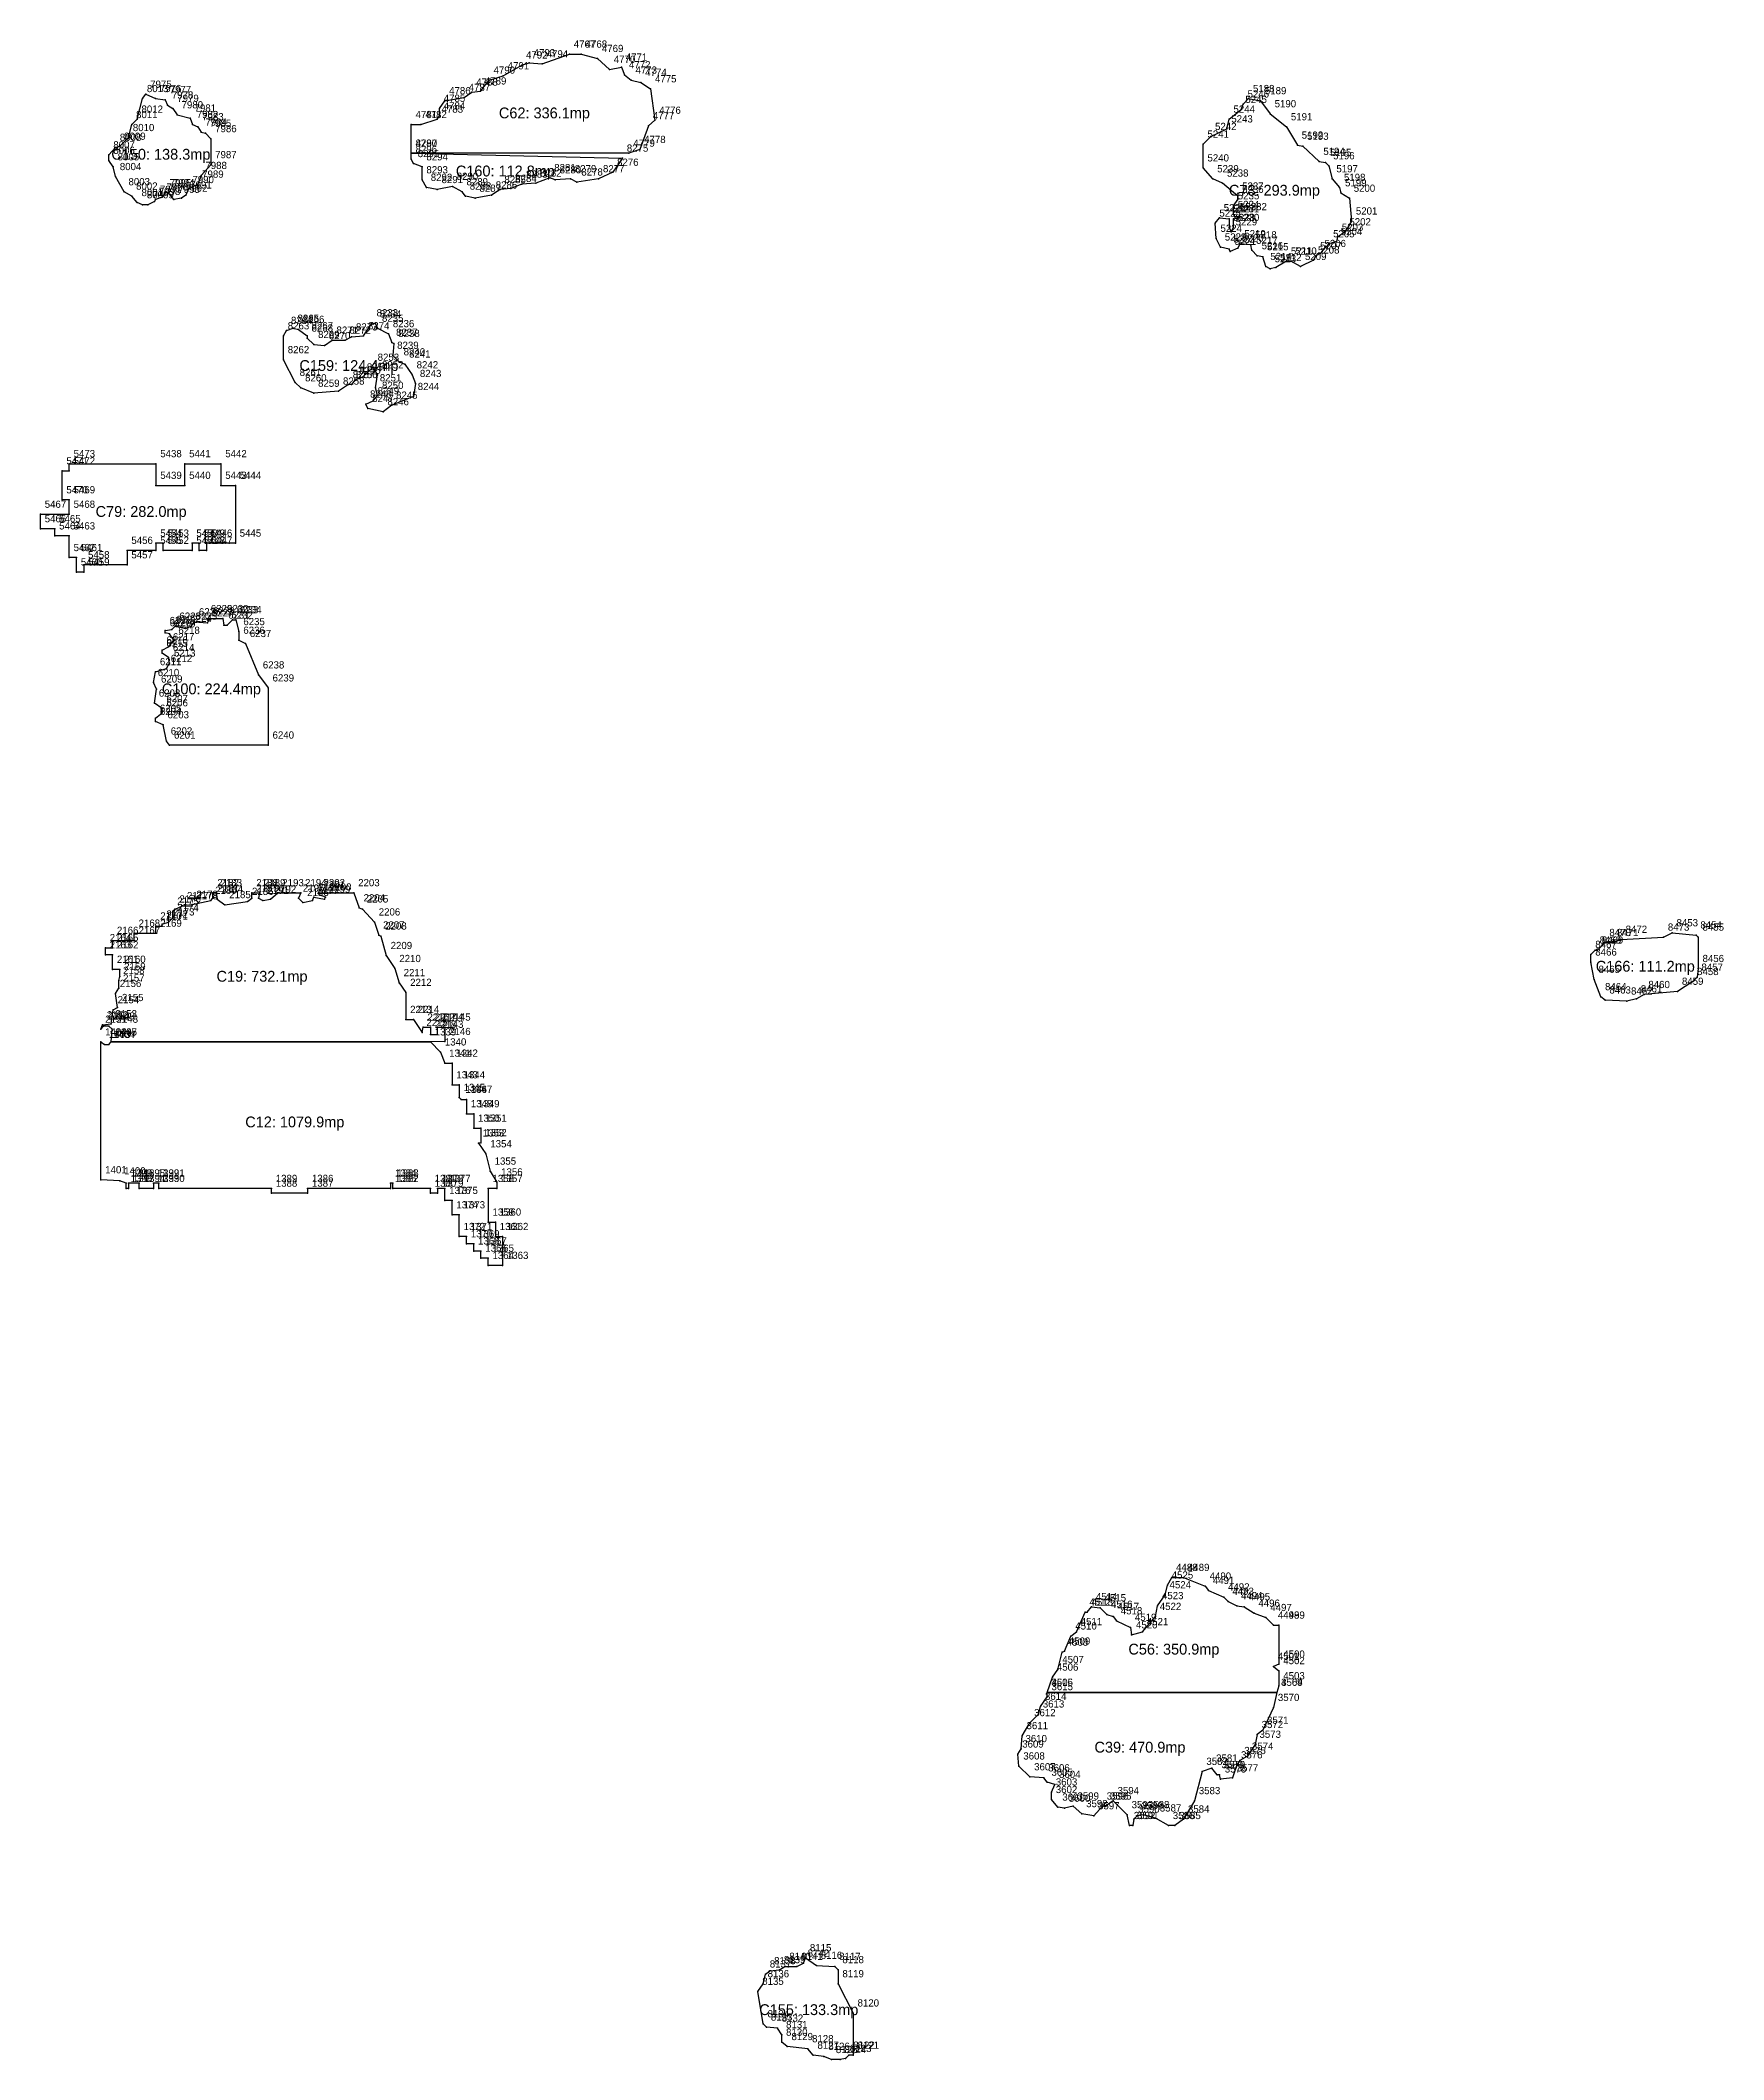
# Model space of a CAD drawing. Header units: metres. Extents: x 390529 to 391464, y 585067 to 585881.
# Drawn here: x 390635.5 to 390868.6, y 585066.7 to 585346.3 of the extents above; entities that cross this region are included whole.
import ezdxf
from ezdxf.enums import TextEntityAlignment as Align

# ---------------------------------------------------------------- set-up
doc = ezdxf.new("R2010")
doc.units = ezdxf.units.M
for name, color, linetype in [('1CC', 1, 'Continuous'), ('NUMERE_PCT', 2, 'Continuous'), ('TEXTE', 7, 'Continuous'), ('VARFURI', 4, 'Continuous')]:
    doc.layers.add(name, color=color, linetype=linetype)

msp = doc.modelspace()

# ---------------------------------------------------------------- linework, layer by layer
at = {"layer": '1CC', "color": 1}
for points in [[(390708.791, 585344.36), (390710.441, 585344.36), (390712.691, 585343.76), (390714.341, 585342.26), (390715.991, 585342.56), (390716.441, 585341.51), (390717.341, 585340.76), (390718.691, 585340.46), (390720.041, 585339.56), (390720.641, 585335.21), (390719.741, 585334.46), (390718.541, 585331.16), (390717.041, 585330.65), (390686.891, 585330.65), (390686.891, 585334.61), (390688.241, 585334.61), (390690.491, 585335.36), (390690.791, 585335.81), (390690.791, 585336.86), (390691.541, 585337.91), (390694.241, 585338.36), (390695.291, 585339.11), (390696.491, 585339.26), (390697.691, 585340.76), (390699.641, 585341.36), (390702.191, 585342.86), (390703.241, 585343.16), (390705.041, 585343.01), (390708.791, 585344.36)], [(390650.141, 585338.81), (390651.491, 585338.21), (390652.841, 585338.06), (390653.141, 585337.31), (390653.891, 585336.86), (390654.491, 585335.96), (390656.291, 585335.51), (390656.591, 585334.61), (390657.341, 585334.31), (390657.791, 585333.56), (390658.391, 585333.41), (390659.141, 585332.66), (390659.141, 585329.06), (390657.791, 585327.56), (390657.341, 585326.36), (390655.991, 585325.61), (390655.691, 585324.86), (390655.091, 585324.41), (390654.041, 585324.26), (390653.291, 585325.16), (390652.841, 585325.16), (390652.391, 585324.56), (390651.491, 585324.26), (390651.341, 585323.96), (390650.441, 585323.51), (390649.691, 585323.51), (390648.941, 585323.81), (390648.191, 585324.71), (390647.141, 585325.31), (390645.941, 585327.41), (390645.641, 585328.76), (390645.041, 585329.66), (390645.041, 585330.41), (390645.941, 585331.46), (390646.541, 585331.61), (390647.741, 585332.81), (390648.191, 585334.61), (390648.941, 585335.36), (390649.691, 585338.21), (390650.141, 585338.81)], [(390802.841, 585338.21), (390804.491, 585337.91), (390805.841, 585336.11), (390808.091, 585334.31), (390809.591, 585331.76), (390810.341, 585331.61), (390812.591, 585329.51), (390813.491, 585329.36), (390813.941, 585328.91), (390814.391, 585327.11), (390815.441, 585325.91), (390815.591, 585325.16), (390816.791, 585324.41), (390817.091, 585321.26), (390816.191, 585319.76), (390815.141, 585319.01), (390814.991, 585318.41), (390813.941, 585318.11), (390812.741, 585316.76), (390812.141, 585316.46), (390811.841, 585315.86), (390810.041, 585314.96), (390808.691, 585315.71), (390808.091, 585315.71), (390806.591, 585314.81), (390805.841, 585314.66), (390805.241, 585314.96), (390804.791, 585316.31), (390804.041, 585316.46), (390803.291, 585317.21), (390803.141, 585317.96), (390801.641, 585318.11), (390801.341, 585317.51), (390800.291, 585317.06), (390800.141, 585317.36), (390798.941, 585317.66), (390798.341, 585318.86), (390798.191, 585320.96), (390798.791, 585321.71), (390800.141, 585321.56), (390800.141, 585320.36), (390800.441, 585319.76), (390800.741, 585320.36), (390800.741, 585321.56), (390801.791, 585321.86), (390801.041, 585321.86), (390800.741, 585322.16), (390800.741, 585323.36), (390801.341, 585324.26), (390801.341, 585324.71), (390799.241, 585326.51), (390797.891, 585327.11), (390796.541, 585328.61), (390796.541, 585331.91), (390797.591, 585332.96), (390799.841, 585334.01), (390800.141, 585335.36), (390801.791, 585336.71), (390802.091, 585337.46), (390802.841, 585338.21)], [(390716.141, 585329.96), (390714.791, 585328.01), (390712.841, 585327.11), (390709.841, 585326.66), (390708.941, 585327.11), (390706.841, 585326.96), (390706.091, 585327.26), (390704.141, 585326.51), (390702.191, 585326.36), (390700.691, 585325.76), (390699.191, 585325.61), (390697.991, 585324.86), (390695.741, 585324.41), (390694.391, 585324.71), (390693.941, 585325.31), (390692.591, 585326.06), (390690.491, 585325.61), (390688.991, 585325.91), (390688.391, 585326.96), (390688.391, 585328.76), (390687.191, 585329.21), (390686.891, 585329.81), (390686.891, 585330.65), (390716.141, 585329.96)], [(390681.491, 585307.16), (390681.941, 585307.01), (390682.241, 585306.41), (390683.741, 585305.66), (390684.191, 585304.46), (390684.491, 585304.31), (390684.341, 585302.66), (390685.241, 585301.76), (390685.991, 585301.46), (390687.041, 585299.96), (390687.491, 585298.76), (390687.191, 585296.96), (390684.191, 585295.76), (390682.991, 585294.86), (390680.891, 585295.31), (390680.591, 585295.91), (390681.641, 585296.36), (390682.241, 585297.11), (390681.941, 585298.16), (390682.241, 585299.96), (390681.641, 585301.01), (390680.141, 585299.66), (390679.091, 585299.21), (390678.641, 585298.61), (390678.191, 585298.61), (390676.841, 585297.71), (390673.391, 585297.41), (390671.591, 585298.16), (390670.841, 585298.91), (390669.191, 585302.06), (390669.191, 585305.36), (390669.641, 585306.11), (390670.541, 585306.41), (390671.291, 585306.26), (390672.491, 585305.36), (390672.491, 585305.06), (390673.391, 585304.16), (390674.891, 585304.01), (390675.941, 585304.76), (390677.741, 585304.76), (390678.641, 585305.21), (390680.291, 585305.36), (390681.491, 585307.16)], [(390651.54, 585287.657), (390651.54, 585284.657), (390655.54, 585284.657), (390655.54, 585287.657), (390660.54, 585287.657), (390660.54, 585284.657), (390662.54, 585284.657), (390662.54, 585276.657), (390658.54, 585276.657), (390658.54, 585275.657), (390657.54, 585275.657), (390657.54, 585276.657), (390656.54, 585276.657), (390656.54, 585275.657), (390652.54, 585275.657), (390652.54, 585276.657), (390651.54, 585276.657), (390651.54, 585275.657), (390647.54, 585275.657), (390647.54, 585273.657), (390641.54, 585273.657), (390641.54, 585272.657), (390640.54, 585272.657), (390640.54, 585274.657), (390639.54, 585274.657), (390639.54, 585277.657), (390637.54, 585277.657), (390637.54, 585278.657), (390635.54, 585278.657), (390635.54, 585280.657), (390639.54, 585280.657), (390639.54, 585282.657), (390638.54, 585282.657), (390638.54, 585286.657), (390639.54, 585286.657), (390639.54, 585287.657), (390651.54, 585287.657)], [(390653.441, 585248.7), (390652.991, 585249.26), (390652.541, 585251.51), (390651.491, 585251.96), (390651.491, 585252.41), (390652.391, 585253.16), (390652.391, 585253.76), (390651.341, 585254.51), (390651.641, 585256.46), (390651.191, 585257.36), (390651.491, 585258.86), (390652.991, 585259.31), (390653.441, 585260.06), (390653.291, 585260.81), (390652.391, 585261.41), (390652.391, 585261.86), (390653.291, 585262.31), (390654.041, 585263.21), (390653.441, 585264.11), (390652.841, 585264.26), (390652.841, 585264.56), (390653.741, 585264.71), (390654.191, 585265.16), (390655.691, 585264.86), (390656.441, 585265.16), (390656.891, 585265.76), (390658.691, 585265.61), (390658.841, 585265.91), (390658.541, 585266.21), (390660.791, 585266.21), (390660.941, 585265.31), (390661.391, 585265.31), (390662.141, 585266.06), (390662.591, 585266.06), (390663.041, 585264.41), (390663.041, 585263.21), (390663.941, 585262.76), (390665.741, 585258.41), (390667.091, 585256.61), (390667.091, 585248.7), (390653.441, 585248.7)], [(390690.54, 585208.657), (390690.54, 585209.657), (390691.54, 585209.657), (390691.54, 585207.657), (390645.341, 585207.6), (390645.491, 585209.36), (390645.041, 585209.81), (390644.291, 585209.81), (390643.916, 585209.36), (390644.141, 585209.96), (390645.341, 585210.11), (390645.641, 585212.06), (390646.241, 585212.36), (390645.941, 585214.31), (390646.391, 585215.06), (390646.391, 585216.11), (390646.54, 585216.657), (390646.54, 585217.657), (390645.54, 585217.657), (390645.54, 585219.657), (390644.54, 585219.657), (390644.54, 585220.657), (390645.54, 585220.657), (390645.54, 585221.657), (390648.54, 585221.657), (390648.54, 585222.657), (390651.54, 585222.657), (390651.54, 585223.657), (390652.391, 585223.657), (390652.391, 585223.91), (390653.291, 585224.21), (390653.891, 585224.81), (390653.891, 585225.71), (390654.191, 585226.01), (390655.241, 585226.46), (390656.54, 585226.46), (390656.54, 585226.657), (390659.141, 585227.21), (390659.441, 585227.51), (390659.441, 585228.26), (390659.891, 585228.26), (390660.041, 585227.36), (390661.091, 585226.61), (390664.241, 585227.06), (390664.841, 585227.51), (390664.841, 585228.26), (390665.891, 585228.26), (390665.741, 585227.51), (390666.341, 585227.21), (390667.391, 585227.36), (390668.441, 585228.26), (390671.591, 585228.26), (390671.291, 585227.51), (390671.891, 585226.91), (390673.241, 585227.21), (390673.391, 585227.66), (390674.891, 585227.36), (390675.041, 585227.66), (390674.141, 585227.96), (390674.141, 585228.26), (390678.941, 585228.26), (390679.691, 585226.16), (390680.141, 585226.01), (390681.791, 585224.21), (390682.391, 585222.41), (390682.691, 585222.26), (390683.441, 585219.56), (390684.641, 585217.76), (390685.241, 585215.81), (390686.141, 585214.46), (390686.141, 585210.71), (390687.191, 585210.71), (390688.391, 585208.91), (390688.54, 585209.657), (390689.54, 585209.657), (390689.54, 585208.657), (390690.54, 585208.657)], [(390861.491, 585222.71), (390864.791, 585222.41), (390865.091, 585222.11), (390865.091, 585217.76), (390864.941, 585216.56), (390864.341, 585215.96), (390862.241, 585214.61), (390857.591, 585214.16), (390856.541, 585213.56), (390855.191, 585213.26), (390852.191, 585213.41), (390851.591, 585213.86), (390850.691, 585216.26), (390850.241, 585218.66), (390850.241, 585219.71), (390850.841, 585220.31), (390851.141, 585220.31), (390852.191, 585221.36), (390853.241, 585221.36), (390854.441, 585221.81), (390860.291, 585222.11), (390861.491, 585222.71)], [(390689.54, 585207.6), (390690.941, 585206.21), (390691.541, 585204.657), (390692.54, 585204.657), (390692.54, 585201.657), (390693.54, 585201.657), (390693.54, 585199.91), (390693.791, 585199.657), (390694.54, 585199.657), (390694.541, 585197.66), (390695.54, 585197.657), (390695.54, 585195.657), (390696.54, 585195.657), (390696.54, 585193.657), (390696.191, 585193.61), (390697.241, 585192.11), (390697.841, 585189.71), (390698.741, 585188.21), (390698.741, 585187.31), (390697.54, 585187.31), (390697.54, 585182.657), (390698.54, 585182.657), (390698.54, 585180.657), (390699.54, 585180.657), (390699.54, 585176.657), (390697.54, 585176.657), (390697.54, 585177.657), (390696.54, 585177.657), (390696.54, 585178.657), (390695.54, 585178.657), (390695.54, 585179.657), (390694.54, 585179.657), (390694.54, 585180.657), (390693.54, 585180.657), (390693.54, 585183.657), (390692.54, 585183.657), (390692.54, 585185.657), (390691.54, 585185.657), (390691.54, 585187.31), (390690.54, 585187.31), (390690.54, 585186.657), (390689.54, 585186.657), (390689.54, 585187.31), (390684.341, 585187.31), (390684.341, 585188.06), (390684.041, 585188.06), (390684.041, 585187.31), (390672.54, 585187.31), (390672.54, 585186.657), (390667.54, 585186.657), (390667.54, 585187.31), (390651.941, 585187.31), (390651.941, 585188.06), (390651.191, 585188.06), (390651.191, 585187.31), (390649.241, 585187.31), (390649.241, 585188.06), (390647.741, 585188.06), (390647.741, 585187.31), (390647.441, 585187.31), (390647.441, 585188.06), (390646.541, 585188.36), (390643.916, 585188.51), (390643.916, 585207.6), (390644.441, 585207.26), (390645.041, 585207.26), (390645.341, 585207.6), (390689.54, 585207.6)], [(390792.191, 585133.453), (390793.841, 585133.453), (390796.841, 585132.253), (390797.291, 585131.653), (390799.391, 585130.753), (390799.991, 585130.153), (390801.191, 585129.553), (390802.241, 585129.403), (390803.591, 585128.503), (390805.241, 585127.903), (390806.291, 585126.853), (390807.041, 585126.853), (390807.041, 585121.453), (390806.291, 585121.153), (390807.041, 585120.553), (390807.041, 585118.453), (390806.741, 585117.55), (390774.941, 585117.55), (390775.691, 585119.653), (390776.441, 585120.703), (390777.041, 585123.103), (390777.341, 585123.253), (390778.241, 585125.353), (390778.991, 585125.953), (390780.191, 585128.653), (390780.491, 585128.653), (390781.091, 585129.403), (390782.291, 585129.253), (390783.191, 585128.353), (390784.091, 585128.053), (390784.541, 585127.453), (390786.491, 585126.553), (390786.641, 585125.503), (390788.141, 585125.953), (390789.941, 585128.053), (390790.241, 585129.553), (390791.291, 585131.053), (390791.591, 585132.403), (390792.191, 585133.453)], [(390806.741, 585117.55), (390806.291, 585115.453), (390804.791, 585112.303), (390804.041, 585111.703), (390803.741, 585110.353), (390802.691, 585108.703), (390801.641, 585108.103), (390801.191, 585107.503), (390800.591, 585105.703), (390798.941, 585105.553), (390798.791, 585106.153), (390798.491, 585106.153), (390797.741, 585107.053), (390796.391, 585106.603), (390795.341, 585102.553), (390793.841, 585100.003), (390792.641, 585099.103), (390791.741, 585099.103), (390789.941, 585100.153), (390788.291, 585100.603), (390787.391, 585100.453), (390786.941, 585100.003), (390786.791, 585099.103), (390786.341, 585099.103), (390786.041, 585100.603), (390784.091, 585102.553), (390783.041, 585101.803), (390782.591, 585101.803), (390781.391, 585100.453), (390779.741, 585100.753), (390778.541, 585101.803), (390777.341, 585101.503), (390776.441, 585101.653), (390775.541, 585102.703), (390775.541, 585103.753), (390775.991, 585104.803), (390774.941, 585105.103), (390774.491, 585105.703), (390772.541, 585105.853), (390771.041, 585107.353), (390770.891, 585109.003), (390771.341, 585109.753), (390771.491, 585111.553), (390772.541, 585113.353), (390773.741, 585114.553), (390774.041, 585115.603), (390774.941, 585116.953), (390774.941, 585117.55), (390806.741, 585117.55)], [(390741.491, 585080.803), (390742.991, 585079.753), (390745.541, 585079.603), (390745.991, 585079.153), (390745.991, 585077.203), (390748.091, 585073.153), (390748.091, 585067.303), (390747.491, 585067.303), (390747.041, 585066.853), (390746.291, 585066.703), (390745.091, 585066.703), (390744.041, 585067.153), (390742.541, 585067.303), (390741.791, 585068.203), (390738.941, 585068.503), (390738.191, 585069.103), (390738.191, 585070.153), (390737.591, 585071.053), (390736.091, 585071.203), (390735.641, 585071.653), (390734.891, 585076.153), (390735.641, 585077.203), (390735.941, 585078.553), (390736.541, 585079.003), (390737.891, 585079.153), (390738.641, 585079.603), (390740.291, 585079.603), (390741.191, 585080.053), (390741.491, 585080.803)]]:
    msp.add_lwpolyline(points, close=True, dxfattribs=at)
at = {"layer": 'VARFURI', "color": 4}
for p in [(390702.191, 585342.86), (390703.241, 585343.16), (390705.041, 585343.01), (390708.791, 585344.36), (390710.441, 585344.36), (390712.691, 585343.76), (390715.991, 585342.56), (390697.691, 585340.76), (390699.641, 585341.36), (390714.341, 585342.26), (390716.441, 585341.51), (390717.341, 585340.76), (390718.691, 585340.46), (390649.691, 585338.21), (390650.141, 585338.81), (390651.491, 585338.21), (390652.841, 585338.06), (390653.141, 585337.31), (390691.541, 585337.91), (390694.241, 585338.36), (390695.291, 585339.11), (390696.491, 585339.26), (390720.041, 585339.56), (390802.091, 585337.46), (390802.841, 585338.21), (390804.491, 585337.91), (390648.191, 585334.61), (390648.941, 585335.36), (390653.891, 585336.86), (390654.491, 585335.96), (390656.291, 585335.51), (390656.591, 585334.61), (390657.341, 585334.31), (390686.891, 585334.61), (390688.241, 585334.61), (390690.491, 585335.36), (390690.791, 585336.86), (390690.791, 585335.81), (390719.741, 585334.46), (390720.641, 585335.21), (390800.141, 585335.36), (390801.791, 585336.71), (390805.841, 585336.11), (390808.091, 585334.31), (390645.941, 585331.46), (390646.541, 585331.61), (390647.741, 585332.81), (390657.791, 585333.56), (390658.391, 585333.41), (390659.141, 585332.66), (390796.541, 585331.91), (390797.591, 585332.96), (390799.841, 585334.01), (390809.591, 585331.76), (390810.341, 585331.61), (390645.041, 585330.41), (390645.041, 585329.66), (390645.641, 585328.76), (390659.141, 585329.06), (390686.891, 585330.65), (390686.891, 585330.65), (390686.891, 585329.81), (390687.191, 585329.21), (390688.391, 585328.76), (390716.141, 585329.96), (390717.041, 585330.65), (390718.541, 585331.16), (390796.541, 585328.61), (390812.591, 585329.51), (390813.491, 585329.36), (390813.941, 585328.91), (390645.941, 585327.41), (390657.341, 585326.36), (390657.791, 585327.56), (390688.391, 585326.96), (390688.991, 585325.91), (390692.591, 585326.06), (390700.691, 585325.76), (390702.191, 585326.36), (390704.141, 585326.51), (390706.091, 585327.26), (390706.841, 585326.96), (390708.941, 585327.11), (390709.841, 585326.66), (390712.841, 585327.11), (390714.791, 585328.01), (390797.891, 585327.11), (390799.241, 585326.51), (390814.391, 585327.11), (390815.441, 585325.91), (390647.141, 585325.31), (390648.191, 585324.71), (390648.941, 585323.81), (390649.691, 585323.51), (390650.441, 585323.51), (390651.341, 585323.96), (390651.491, 585324.26), (390652.391, 585324.56), (390652.841, 585325.16), (390653.291, 585325.16), (390654.041, 585324.26), (390655.091, 585324.41), (390655.691, 585324.86), (390655.991, 585325.61), (390690.491, 585325.61), (390693.941, 585325.31), (390694.391, 585324.71), (390695.741, 585324.41), (390697.991, 585324.86), (390699.191, 585325.61), (390800.741, 585323.36), (390801.341, 585324.71), (390801.341, 585324.26), (390815.591, 585325.16), (390816.791, 585324.41), (390798.191, 585320.96), (390798.791, 585321.71), (390800.141, 585321.56), (390800.141, 585320.36), (390800.741, 585322.16), (390800.741, 585321.56), (390800.741, 585320.36), (390801.041, 585321.86), (390801.791, 585321.86), (390817.091, 585321.26), (390798.341, 585318.86), (390798.941, 585317.66), (390800.141, 585317.36), (390800.441, 585319.76), (390801.341, 585317.51), (390801.641, 585318.11), (390803.141, 585317.96), (390813.941, 585318.11), (390814.991, 585318.41), (390815.141, 585319.01), (390816.191, 585319.76), (390800.291, 585317.06), (390803.291, 585317.21), (390804.041, 585316.46), (390804.791, 585316.31), (390805.241, 585314.96), (390805.841, 585314.66), (390806.591, 585314.81), (390808.091, 585315.71), (390808.691, 585315.71), (390810.041, 585314.96), (390811.841, 585315.86), (390812.141, 585316.46), (390812.741, 585316.76), (390670.541, 585306.41), (390671.291, 585306.26), (390681.491, 585307.16), (390681.941, 585307.01), (390682.241, 585306.41), (390669.191, 585305.36), (390669.641, 585306.11), (390672.491, 585305.36), (390672.491, 585305.06), (390673.391, 585304.16), (390674.891, 585304.01), (390675.941, 585304.76), (390677.741, 585304.76), (390678.641, 585305.21), (390680.291, 585305.36), (390683.741, 585305.66), (390684.191, 585304.46), (390684.491, 585304.31), (390669.191, 585302.06), (390681.641, 585301.01), (390684.341, 585302.66), (390685.241, 585301.76), (390685.991, 585301.46), (390670.841, 585298.91), (390671.591, 585298.16), (390678.191, 585298.61), (390678.641, 585298.61), (390679.091, 585299.21), (390680.141, 585299.66), (390681.941, 585298.16), (390682.241, 585299.96), (390687.041, 585299.96), (390687.491, 585298.76), (390673.391, 585297.41), (390676.841, 585297.71), (390680.591, 585295.91), (390680.891, 585295.31), (390681.641, 585296.36), (390682.241, 585297.11), (390684.191, 585295.76), (390687.191, 585296.96), (390682.991, 585294.86), (390638.54, 585286.657), (390639.54, 585287.657), (390639.54, 585286.657), (390651.54, 585287.657), (390655.54, 585287.657), (390660.54, 585287.657), (390651.54, 585284.657), (390655.54, 585284.657), (390660.54, 585284.657), (390662.54, 585284.657), (390638.54, 585282.657), (390639.54, 585282.657), (390635.54, 585280.657), (390635.54, 585278.657), (390637.54, 585278.657), (390639.54, 585280.657), (390637.54, 585277.657), (390639.54, 585277.657), (390647.54, 585275.657), (390651.54, 585276.657), (390651.54, 585275.657), (390652.54, 585276.657), (390652.54, 585275.657), (390656.54, 585276.657), (390656.54, 585275.657), (390657.54, 585276.657), (390657.54, 585275.657), (390658.54, 585276.657), (390658.54, 585275.657), (390662.54, 585276.657), (390639.54, 585274.657), (390640.54, 585274.657), (390640.54, 585272.657), (390641.54, 585273.657), (390641.54, 585272.657), (390647.54, 585273.657), (390652.841, 585264.56), (390652.841, 585264.26), (390653.741, 585264.71), (390654.191, 585265.16), (390655.691, 585264.86), (390656.441, 585265.16), (390656.891, 585265.76), (390658.541, 585266.21), (390658.691, 585265.61), (390658.841, 585265.91), (390660.791, 585266.21), (390660.941, 585265.31), (390661.391, 585265.31), (390662.141, 585266.06), (390662.591, 585266.06), (390663.041, 585264.41), (390652.391, 585261.86), (390653.291, 585262.31), (390653.441, 585264.11), (390654.041, 585263.21), (390663.041, 585263.21), (390663.941, 585262.76), (390651.491, 585258.86), (390652.391, 585261.41), (390652.991, 585259.31), (390653.291, 585260.81), (390653.441, 585260.06), (390651.191, 585257.36), (390651.641, 585256.46), (390665.741, 585258.41), (390667.091, 585256.61), (390651.341, 585254.51), (390652.391, 585253.76), (390652.391, 585253.16), (390651.491, 585252.41), (390651.491, 585251.96), (390652.541, 585251.51), (390652.991, 585249.26), (390653.441, 585248.7), (390667.091, 585248.7), (390659.441, 585228.26), (390659.891, 585228.26), (390664.841, 585228.26), (390665.891, 585228.26), (390668.441, 585228.26), (390671.591, 585228.26), (390674.141, 585228.26), (390674.141, 585227.96), (390678.941, 585228.26), (390653.891, 585225.71), (390654.191, 585226.01), (390655.241, 585226.46), (390656.54, 585226.657), (390656.54, 585226.46), (390659.141, 585227.21), (390659.441, 585227.51), (390660.041, 585227.36), (390661.091, 585226.61), (390664.241, 585227.06), (390664.841, 585227.51), (390665.741, 585227.51), (390666.341, 585227.21), (390667.391, 585227.36), (390671.291, 585227.51), (390671.891, 585226.91), (390673.241, 585227.21), (390673.391, 585227.66), (390674.891, 585227.36), (390675.041, 585227.66), (390679.691, 585226.16), (390680.141, 585226.01), (390648.54, 585222.657), (390651.54, 585223.657), (390651.54, 585222.657), (390652.391, 585223.91), (390652.391, 585223.657), (390653.291, 585224.21), (390653.891, 585224.81), (390681.791, 585224.21), (390682.391, 585222.41), (390861.491, 585222.71), (390864.791, 585222.41), (390644.54, 585220.657), (390644.54, 585219.657), (390645.54, 585221.657), (390645.54, 585220.657), (390645.54, 585219.657), (390648.54, 585221.657), (390682.691, 585222.26), (390683.441, 585219.56), (390850.241, 585219.71), (390850.841, 585220.31), (390851.141, 585220.31), (390852.191, 585221.36), (390853.241, 585221.36), (390854.441, 585221.81), (390860.291, 585222.11), (390865.091, 585222.11), (390645.54, 585217.657), (390646.54, 585217.657), (390684.641, 585217.76), (390850.241, 585218.66), (390865.091, 585217.76), (390645.941, 585214.31), (390646.391, 585216.11), (390646.391, 585215.06), (390646.54, 585216.657), (390685.241, 585215.81), (390686.141, 585214.46), (390850.691, 585216.26), (390857.591, 585214.16), (390862.241, 585214.61), (390864.341, 585215.96), (390864.941, 585216.56), (390645.641, 585212.06), (390646.241, 585212.36), (390851.591, 585213.86), (390852.191, 585213.41), (390855.191, 585213.26), (390856.541, 585213.56), (390643.916, 585209.36), (390644.141, 585209.96), (390644.291, 585209.81), (390645.041, 585209.81), (390645.341, 585210.11), (390645.491, 585209.36), (390686.141, 585210.71), (390687.191, 585210.71), (390688.391, 585208.91), (390688.54, 585209.657), (390689.54, 585209.657), (390689.54, 585208.657), (390690.54, 585209.657), (390690.54, 585208.657), (390691.54, 585209.657), (390643.916, 585207.6), (390644.441, 585207.26), (390645.041, 585207.26), (390645.341, 585207.6), (390645.341, 585207.6), (390689.54, 585207.6), (390690.941, 585206.21), (390691.54, 585207.657), (390691.541, 585204.657), (390692.54, 585204.657), (390692.54, 585201.657), (390693.54, 585201.657), (390693.54, 585199.91), (390693.791, 585199.657), (390694.54, 585199.657), (390694.541, 585197.66), (390695.54, 585197.657), (390695.54, 585195.657), (390696.54, 585195.657), (390696.191, 585193.61), (390696.54, 585193.657), (390697.241, 585192.11), (390697.841, 585189.71), (390643.916, 585188.51), (390646.541, 585188.36), (390647.441, 585188.06), (390647.441, 585187.31), (390647.741, 585188.06), (390647.741, 585187.31), (390649.241, 585188.06), (390649.241, 585187.31), (390651.191, 585188.06), (390651.191, 585187.31), (390651.941, 585188.06), (390651.941, 585187.31), (390667.54, 585187.31), (390667.54, 585186.657), (390672.54, 585187.31), (390672.54, 585186.657), (390684.041, 585188.06), (390684.041, 585187.31), (390684.341, 585188.06), (390684.341, 585187.31), (390689.54, 585187.31), (390689.54, 585186.657), (390690.54, 585187.31), (390690.54, 585186.657), (390691.54, 585187.31), (390697.54, 585187.31), (390698.741, 585188.21), (390698.741, 585187.31), (390691.54, 585185.657), (390692.54, 585185.657), (390692.54, 585183.657), (390693.54, 585183.657), (390693.54, 585180.657), (390694.54, 585180.657), (390697.54, 585182.657), (390698.54, 585182.657), (390698.54, 585180.657), (390699.54, 585180.657), (390694.54, 585179.657), (390695.54, 585179.657), (390695.54, 585178.657), (390696.54, 585178.657), (390696.54, 585177.657), (390697.54, 585177.657), (390697.54, 585176.657), (390699.54, 585176.657), (390792.191, 585133.453), (390793.841, 585133.453), (390791.291, 585131.053), (390791.591, 585132.403), (390796.841, 585132.253), (390797.291, 585131.653), (390799.391, 585130.753), (390799.991, 585130.153), (390780.191, 585128.653), (390780.491, 585128.653), (390781.091, 585129.403), (390782.291, 585129.253), (390783.191, 585128.353), (390784.091, 585128.053), (390784.541, 585127.453), (390789.941, 585128.053), (390790.241, 585129.553), (390801.191, 585129.553), (390802.241, 585129.403), (390803.591, 585128.503), (390805.241, 585127.903), (390778.241, 585125.353), (390778.991, 585125.953), (390786.491, 585126.553), (390786.641, 585125.503), (390788.141, 585125.953), (390806.291, 585126.853), (390807.041, 585126.853), (390777.041, 585123.103), (390777.341, 585123.253), (390775.691, 585119.653), (390776.441, 585120.703), (390806.291, 585121.153), (390807.041, 585121.453), (390807.041, 585120.553), (390774.941, 585117.55), (390774.941, 585117.55), (390774.941, 585116.953), (390806.741, 585117.55), (390806.741, 585117.55), (390807.041, 585118.453), (390772.541, 585113.353), (390773.741, 585114.553), (390774.041, 585115.603), (390806.291, 585115.453), (390771.491, 585111.553), (390804.041, 585111.703), (390804.791, 585112.303), (390770.891, 585109.003), (390771.341, 585109.753), (390801.641, 585108.103), (390802.691, 585108.703), (390803.741, 585110.353), (390771.041, 585107.353), (390772.541, 585105.853), (390774.491, 585105.703), (390774.941, 585105.103), (390796.391, 585106.603), (390797.741, 585107.053), (390798.491, 585106.153), (390798.791, 585106.153), (390798.941, 585105.553), (390800.591, 585105.703), (390801.191, 585107.503), (390775.541, 585103.753), (390775.541, 585102.703), (390775.991, 585104.803), (390784.091, 585102.553), (390795.341, 585102.553), (390776.441, 585101.653), (390777.341, 585101.503), (390778.541, 585101.803), (390779.741, 585100.753), (390781.391, 585100.453), (390782.591, 585101.803), (390783.041, 585101.803), (390786.041, 585100.603), (390786.941, 585100.003), (390787.391, 585100.453), (390788.291, 585100.603), (390789.941, 585100.153), (390793.841, 585100.003), (390786.341, 585099.103), (390786.791, 585099.103), (390791.741, 585099.103), (390792.641, 585099.103), (390741.191, 585080.053), (390741.491, 585080.803), (390742.991, 585079.753), (390735.641, 585077.203), (390735.941, 585078.553), (390736.541, 585079.003), (390737.891, 585079.153), (390738.641, 585079.603), (390740.291, 585079.603), (390745.541, 585079.603), (390745.991, 585079.153), (390745.991, 585077.203), (390734.891, 585076.153), (390735.641, 585071.653), (390748.091, 585073.153), (390736.091, 585071.203), (390737.591, 585071.053), (390738.191, 585070.153), (390738.191, 585069.103), (390738.941, 585068.503), (390741.791, 585068.203), (390742.541, 585067.303), (390744.041, 585067.153), (390745.091, 585066.703), (390746.291, 585066.703), (390747.041, 585066.853), (390747.491, 585067.303), (390748.091, 585067.303)]:
    msp.add_point(p, dxfattribs=at)

# ---------------------------------------------------------------- texts
at = {"layer": 'NUMERE_PCT', "color": 2}
for s, p in [('4767', (390709.391, 585344.96)), ('4768', (390711.041, 585344.96)), ('4769', (390713.291, 585344.36)), ('4790', (390698.291, 585341.36)), ('4791', (390700.241, 585341.96)), ('4792', (390702.791, 585343.46)), ('4793', (390703.841, 585343.76)), ('4794', (390705.641, 585343.61)), ('4770', (390714.941, 585342.86)), ('4771', (390716.591, 585343.16)), ('4772', (390717.041, 585342.11)), ('4773', (390717.941, 585341.36)), ('8013', (390650.291, 585338.81)), ('7975', (390650.741, 585339.41)), ('7976', (390652.091, 585338.81)), ('7977', (390653.441, 585338.66)), ('4786', (390692.141, 585338.51)), ('4787', (390694.841, 585338.96)), ('4788', (390695.891, 585339.71)), ('4789', (390697.091, 585339.86)), ('4774', (390719.291, 585341.06)), ('4775', (390720.641, 585340.16)), ('5188', (390803.441, 585338.81)), ('5189', (390805.091, 585338.51)), ('8012', (390649.541, 585335.96)), ('7978', (390653.741, 585337.91)), ('7979', (390654.491, 585337.46)), ('7980', (390655.091, 585336.56)), ('7981', (390656.891, 585336.11)), ('4783', (390691.091, 585335.96)), ('4785', (390691.391, 585337.46)), ('4784', (390691.391, 585336.41)), ('4776', (390721.241, 585335.81)), ('5244', (390800.741, 585335.96)), ('5245', (390802.391, 585337.31)), ('5246', (390802.691, 585338.06)), ('5190', (390806.441, 585336.71)), ('8010', (390648.341, 585333.41)), ('8011', (390648.791, 585335.21)), ('7982', (390657.191, 585335.21)), ('7983', (390657.941, 585334.91)), ('7984', (390658.391, 585334.16)), ('7985', (390658.991, 585334.01)), ('7986', (390659.741, 585333.26)), ('4781', (390687.491, 585335.21)), ('4782', (390688.841, 585335.21)), ('4777', (390720.341, 585335.06)), ('5242', (390798.191, 585333.56)), ('5243', (390800.441, 585334.61)), ('5191', (390808.691, 585334.91)), ('8007', (390645.641, 585331.01)), ('8006', (390645.641, 585330.26)), ('8008', (390646.541, 585332.06)), ('8009', (390647.141, 585332.21)), ('4780', (390687.491, 585331.25)), ('8297', (390687.491, 585331.25)), ('8296', (390687.491, 585330.41)), ('8275', (390716.741, 585330.56)), ('4779', (390717.641, 585331.25)), ('4778', (390719.141, 585331.76)), ('5241', (390797.141, 585332.51)), ('5192', (390810.191, 585332.36)), ('5193', (390810.941, 585332.21)), ('5194', (390813.191, 585330.11)), ('8005', (390646.241, 585329.36)), ('8004', (390646.541, 585328.01)), ('7988', (390658.391, 585328.16)), ('7987', (390659.741, 585329.66)), ('8295', (390687.791, 585329.81)), ('8294', (390688.991, 585329.36)), ('8293', (390688.991, 585327.56)), ('8281', (390706.691, 585327.86)), ('8280', (390707.441, 585327.56)), ('8279', (390709.541, 585327.71)), ('8278', (390710.441, 585327.26)), ('8277', (390713.441, 585327.71)), ('8276', (390715.391, 585328.61)), ('5240', (390797.141, 585329.21)), ('5239', (390798.491, 585327.71)), ('5195', (390814.091, 585329.96)), ('5196', (390814.541, 585329.51)), ('5197', (390814.991, 585327.71)), ('8003', (390647.741, 585325.91)), ('8002', (390648.791, 585325.31)), ('8001', (390649.541, 585324.41)), ('7998', (390651.941, 585324.56)), ('7997', (390652.091, 585324.86)), ('7996', (390652.991, 585325.16)), ('7995', (390653.441, 585325.76)), ('7994', (390653.891, 585325.76)), ('7993', (390654.641, 585324.86)), ('7992', (390655.691, 585325.01)), ('7991', (390656.291, 585325.46)), ('7990', (390656.591, 585326.21)), ('7989', (390657.941, 585326.96)), ('8292', (390689.591, 585326.51)), ('8291', (390691.091, 585326.21)), ('8290', (390693.191, 585326.66)), ('8289', (390694.541, 585325.91)), ('8288', (390694.991, 585325.31)), ('8287', (390696.341, 585325.01)), ('8286', (390698.591, 585325.46)), ('8285', (390699.791, 585326.21)), ('8284', (390701.291, 585326.36)), ('8283', (390702.791, 585326.96)), ('8282', (390704.741, 585327.11)), ('5238', (390799.841, 585327.11)), ('5237', (390801.941, 585325.31)), ('5236', (390801.941, 585324.86)), ('5198', (390816.041, 585326.51)), ('5199', (390816.191, 585325.76)), ('5200', (390817.391, 585325.01)), ('8000', (390650.291, 585324.11)), ('7999', (390651.041, 585324.11)), ('5226', (390799.391, 585322.31)), ('5227', (390800.741, 585322.16)), ('5235', (390801.341, 585323.96)), ('5234', (390801.341, 585322.76)), ('5231', (390801.341, 585322.16)), ('5233', (390801.641, 585322.46)), ('5232', (390802.391, 585322.46)), ('5201', (390817.691, 585321.86)), ('5225', (390798.791, 585321.56)), ('5224', (390798.941, 585319.46)), ('5228', (390800.741, 585320.96)), ('5229', (390801.041, 585320.36)), ('5230', (390801.341, 585320.96)), ('5204', (390815.591, 585319.01)), ('5203', (390815.741, 585319.61)), ('5202', (390816.791, 585320.36)), ('5223', (390799.541, 585318.26)), ('5222', (390800.741, 585317.96)), ('5221', (390800.891, 585317.66)), ('5220', (390801.941, 585318.11)), ('5219', (390802.241, 585318.71)), ('5218', (390803.741, 585318.56)), ('5217', (390803.891, 585317.81)), ('5216', (390804.641, 585317.06)), ('5215', (390805.391, 585316.91)), ('5211', (390808.691, 585316.31)), ('5210', (390809.291, 585316.31)), ('5208', (390812.441, 585316.46)), ('5207', (390812.741, 585317.06)), ('5206', (390813.341, 585317.36)), ('5205', (390814.541, 585318.71)), ('5214', (390805.841, 585315.56)), ('5213', (390806.441, 585315.26)), ('5212', (390807.191, 585315.41)), ('5209', (390810.641, 585315.56)), ('8233', (390682.091, 585307.76)), ('8263', (390669.791, 585305.96)), ('8264', (390670.241, 585306.71)), ('8265', (390671.141, 585307.01)), ('8266', (390671.891, 585306.86)), ('8267', (390673.091, 585305.96)), ('8268', (390673.091, 585305.66)), ('8271', (390676.541, 585305.36)), ('8272', (390678.341, 585305.36)), ('8273', (390679.241, 585305.81)), ('8274', (390680.891, 585305.96)), ('8234', (390682.541, 585307.61)), ('8235', (390682.841, 585307.01)), ('8236', (390684.341, 585306.26)), ('8237', (390684.791, 585305.06)), ('8238', (390685.091, 585304.91)), ('8262', (390669.791, 585302.66)), ('8269', (390673.991, 585304.76)), ('8270', (390675.491, 585304.61)), ('8239', (390684.941, 585303.26)), ('8240', (390685.841, 585302.36)), ('8241', (390686.591, 585302.06)), ('8261', (390671.441, 585299.51)), ('8255', (390679.691, 585299.81)), ('8254', (390680.741, 585300.26)), ('8253', (390682.241, 585301.61)), ('8252', (390682.841, 585300.56)), ('8242', (390687.641, 585300.56)), ('8243', (390688.091, 585299.36)), ('8260', (390672.191, 585298.76)), ('8259', (390673.991, 585298.01)), ('8258', (390677.441, 585298.31)), ('8257', (390678.791, 585299.21)), ('8256', (390679.241, 585299.21)), ('8248', (390681.191, 585296.51)), ('8249', (390682.241, 585296.96)), ('8251', (390682.541, 585298.76)), ('8250', (390682.841, 585297.71)), ('8244', (390687.791, 585297.56)), ('8247', (390681.491, 585295.91)), ('8246', (390683.591, 585295.46)), ('8245', (390684.791, 585296.36)), ('5473', (390640.14, 585288.257)), ('5438', (390652.14, 585288.257)), ('5441', (390656.14, 585288.257)), ('5442', (390661.14, 585288.257)), ('5471', (390639.14, 585287.257)), ('5472', (390640.14, 585287.257)), ('5470', (390639.14, 585283.257)), ('5469', (390640.14, 585283.257)), ('5439', (390652.14, 585285.257)), ('5440', (390656.14, 585285.257)), ('5443', (390661.14, 585285.257)), ('5444', (390663.14, 585285.257)), ('5467', (390636.14, 585281.257)), ('5468', (390640.14, 585281.257)), ('5466', (390636.14, 585279.257)), ('5465', (390638.14, 585279.257)), ('5464', (390638.14, 585278.257)), ('5463', (390640.14, 585278.257)), ('5454', (390652.14, 585277.257)), ('5453', (390653.14, 585277.257)), ('5450', (390657.14, 585277.257)), ('5449', (390658.14, 585277.257)), ('5446', (390659.14, 585277.257)), ('5445', (390663.14, 585277.257)), ('5462', (390640.14, 585275.257)), ('5461', (390641.14, 585275.257)), ('5458', (390642.14, 585274.257)), ('5456', (390648.14, 585276.257)), ('5457', (390648.14, 585274.257)), ('5455', (390652.14, 585276.257)), ('5452', (390653.14, 585276.257)), ('5451', (390657.14, 585276.257)), ('5448', (390658.14, 585276.257)), ('5447', (390659.14, 585276.257)), ('5460', (390641.14, 585273.257)), ('5459', (390642.14, 585273.257)), ('6223', (390654.791, 585265.76)), ('6225', (390657.041, 585265.76)), ('6226', (390657.491, 585266.36)), ('6229', (390659.141, 585266.81)), ('6227', (390659.291, 585266.21)), ('6228', (390659.441, 585266.51)), ('6230', (390661.391, 585266.81)), ('6231', (390661.541, 585265.91)), ('6232', (390661.991, 585265.91)), ('6233', (390662.741, 585266.66)), ('6234', (390663.191, 585266.66)), ('6221', (390653.441, 585265.16)), ('6220', (390653.441, 585264.86)), ('6217', (390653.891, 585262.91)), ('6219', (390654.041, 585264.71)), ('6222', (390654.341, 585265.31)), ('6218', (390654.641, 585263.81)), ('6224', (390656.291, 585265.46)), ('6235', (390663.641, 585265.01)), ('6236', (390663.641, 585263.81)), ('6237', (390664.541, 585263.36)), ('6216', (390652.991, 585262.46)), ('6215', (390652.991, 585262.01)), ('6214', (390653.891, 585261.41)), ('6213', (390654.041, 585260.66)), ('6210', (390651.791, 585257.96)), ('6211', (390652.091, 585259.46)), ('6212', (390653.591, 585259.91)), ('6238', (390666.341, 585259.01)), ('6208', (390651.941, 585255.11)), ('6209', (390652.241, 585257.06)), ('6239', (390667.691, 585257.21)), ('6205', (390652.091, 585253.01)), ('6204', (390652.091, 585252.56)), ('6207', (390652.991, 585254.36)), ('6206', (390652.991, 585253.76)), ('6203', (390653.141, 585252.11)), ('6202', (390653.591, 585249.86)), ('6201', (390654.041, 585249.3)), ('6240', (390667.691, 585249.3)), ('2176', (390654.791, 585226.61)), ('2177', (390655.841, 585227.06)), ('2179', (390657.14, 585227.257)), ('2178', (390657.14, 585227.06)), ('2180', (390659.741, 585227.81)), ('2182', (390660.041, 585228.86)), ('2181', (390660.041, 585228.11)), ('2183', (390660.491, 585228.86)), ('2184', (390660.641, 585227.96)), ('2185', (390661.691, 585227.21)), ('2186', (390664.841, 585227.66)), ('2188', (390665.441, 585228.86)), ('2187', (390665.441, 585228.11)), ('2190', (390666.341, 585228.11)), ('2189', (390666.491, 585228.86)), ('2191', (390666.941, 585227.81)), ('2192', (390667.991, 585227.96)), ('2193', (390669.041, 585228.86)), ('2195', (390671.891, 585228.11)), ('2194', (390672.191, 585228.86)), ('2196', (390672.491, 585227.51)), ('2197', (390673.841, 585227.81)), ('2198', (390673.991, 585228.26)), ('2202', (390674.741, 585228.86)), ('2201', (390674.741, 585228.56)), ('2199', (390675.491, 585227.96)), ('2200', (390675.641, 585228.26)), ('2203', (390679.541, 585228.86)), ('2204', (390680.291, 585226.76)), ('2205', (390680.741, 585226.61)), ('2170', (390652.14, 585224.257)), ('2172', (390652.991, 585224.51)), ('2171', (390652.991, 585224.257)), ('2173', (390653.891, 585224.81)), ('2175', (390654.491, 585226.31)), ('2174', (390654.491, 585225.41)), ('2206', (390682.391, 585224.81)), ('2164', (390645.14, 585221.257)), ('2166', (390646.14, 585222.257)), ('2165', (390646.14, 585221.257)), ('2168', (390649.14, 585223.257)), ('2167', (390649.14, 585222.257)), ('2169', (390652.14, 585223.257)), ('2207', (390682.991, 585223.01)), ('2208', (390683.291, 585222.86)), ('8470', (390852.791, 585221.96)), ('8471', (390853.841, 585221.96)), ('8472', (390855.041, 585222.41)), ('8473', (390860.891, 585222.71)), ('8453', (390862.091, 585223.31)), ('8454', (390865.391, 585223.01)), ('8455', (390865.691, 585222.71)), ('2163', (390645.14, 585220.257)), ('2162', (390646.14, 585220.257)), ('2161', (390646.14, 585218.257)), ('2160', (390647.14, 585218.257)), ('2209', (390684.041, 585220.16)), ('2210', (390685.241, 585218.36)), ('8467', (390850.841, 585220.31)), ('8466', (390850.841, 585219.26)), ('8468', (390851.441, 585220.91)), ('8469', (390851.741, 585220.91)), ('8456', (390865.691, 585218.36)), ('2158', (390646.991, 585216.71)), ('2157', (390646.991, 585215.66)), ('2159', (390647.14, 585217.257)), ('2211', (390685.841, 585216.41)), ('8465', (390851.291, 585216.86)), ('8458', (390864.941, 585216.56)), ('8457', (390865.541, 585217.16)), ('2154', (390646.241, 585212.66)), ('2156', (390646.541, 585214.91)), ('2155', (390646.841, 585212.96)), ('2212', (390686.741, 585215.06)), ('8464', (390852.191, 585214.46)), ('8463', (390852.791, 585214.01)), ('8462', (390855.791, 585213.86)), ('8461', (390857.141, 585214.16)), ('8460', (390858.191, 585214.76)), ('8459', (390862.841, 585215.21)), ('2151', (390644.516, 585209.96)), ('2152', (390644.741, 585210.56)), ('2150', (390644.891, 585210.41)), ('2149', (390645.641, 585210.41)), ('2153', (390645.941, 585210.71)), ('2148', (390646.091, 585209.96)), ('2213', (390686.741, 585211.31)), ('2214', (390687.791, 585211.31)), ('2216', (390689.14, 585210.257)), ('2217', (390690.14, 585210.257)), ('2144', (390691.14, 585210.257)), ('2145', (390692.14, 585210.257)), ('1402', (390644.516, 585208.2)), ('1403', (390645.041, 585207.86)), ('1404', (390645.641, 585207.86)), ('2147', (390645.941, 585208.2)), ('1405', (390645.941, 585208.2)), ('2215', (390688.991, 585209.51)), ('2218', (390690.14, 585209.257)), ('1339', (390690.14, 585208.2)), ('2143', (390691.14, 585209.257)), ('2146', (390692.14, 585208.257)), ('1340', (390691.541, 585206.81)), ('1341', (390692.141, 585205.257)), ('1342', (390693.14, 585205.257)), ('1343', (390693.14, 585202.257)), ('1344', (390694.14, 585202.257)), ('1345', (390694.14, 585200.51)), ('1346', (390694.391, 585200.257)), ('1347', (390695.14, 585200.257)), ('1348', (390695.141, 585198.26)), ('1349', (390696.14, 585198.257)), ('1350', (390696.14, 585196.257)), ('1351', (390697.14, 585196.257)), ('1353', (390696.791, 585194.21)), ('1352', (390697.14, 585194.257)), ('1354', (390697.841, 585192.71)), ('1355', (390698.441, 585190.31)), ('1401', (390644.516, 585189.11)), ('1400', (390647.141, 585188.96)), ('1399', (390648.041, 585188.66)), ('1398', (390648.041, 585187.91)), ('1396', (390648.341, 585188.66)), ('1397', (390648.341, 585187.91)), ('1395', (390649.841, 585188.66)), ('1394', (390649.841, 585187.91)), ('1392', (390651.791, 585188.66)), ('1393', (390651.791, 585187.91)), ('1391', (390652.541, 585188.66)), ('1390', (390652.541, 585187.91)), ('1389', (390668.14, 585187.91)), ('1386', (390673.14, 585187.91)), ('1384', (390684.641, 585188.66)), ('1385', (390684.641, 585187.91)), ('1383', (390684.941, 585188.66)), ('1382', (390684.941, 585187.91)), ('1381', (390690.14, 585187.91)), ('1378', (390691.14, 585187.91)), ('1377', (390692.14, 585187.91)), ('1358', (390698.14, 585187.91)), ('1356', (390699.341, 585188.81)), ('1357', (390699.341, 585187.91)), ('1388', (390668.14, 585187.257)), ('1387', (390673.14, 585187.257)), ('1380', (390690.14, 585187.257)), ('1379', (390691.14, 585187.257)), ('1376', (390692.14, 585186.257)), ('1375', (390693.14, 585186.257)), ('1374', (390693.14, 585184.257)), ('1373', (390694.14, 585184.257)), ('1359', (390698.14, 585183.257)), ('1360', (390699.14, 585183.257)), ('1372', (390694.14, 585181.257)), ('1371', (390695.14, 585181.257)), ('1370', (390695.14, 585180.257)), ('1369', (390696.14, 585180.257)), ('1368', (390696.14, 585179.257)), ('1367', (390697.14, 585179.257)), ('1361', (390699.14, 585181.257)), ('1362', (390700.14, 585181.257)), ('1366', (390697.14, 585178.257)), ('1365', (390698.14, 585178.257)), ('1364', (390698.14, 585177.257)), ('1363', (390700.14, 585177.257)), ('4524', (390791.891, 585131.653)), ('4525', (390792.191, 585133.003)), ('4488', (390792.791, 585134.053)), ('4489', (390794.441, 585134.053)), ('4490', (390797.441, 585132.853)), ('4491', (390797.891, 585132.253)), ('4512', (390780.791, 585129.253)), ('4513', (390781.091, 585129.253)), ('4514', (390781.691, 585130.003)), ('4515', (390782.891, 585129.853)), ('4516', (390783.791, 585128.953)), ('4523', (390790.841, 585130.153)), ('4492', (390799.991, 585131.353)), ('4493', (390800.591, 585130.753)), ('4494', (390801.791, 585130.153)), ('4495', (390802.841, 585130.003)), ('4496', (390804.191, 585129.103)), ('4510', (390778.841, 585125.953)), ('4511', (390779.591, 585126.553)), ('4517', (390784.691, 585128.653)), ('4518', (390785.141, 585128.053)), ('4519', (390787.091, 585127.153)), ('4520', (390787.241, 585126.103)), ('4521', (390788.741, 585126.553)), ('4522', (390790.541, 585128.653)), ('4497', (390805.841, 585128.503)), ('4498', (390806.891, 585127.453)), ('4499', (390807.641, 585127.453)), ('4508', (390777.641, 585123.703)), ('4509', (390777.941, 585123.853)), ('4507', (390777.041, 585121.303)), ('4501', (390806.891, 585121.753)), ('4500', (390807.641, 585122.053)), ('4502', (390807.641, 585121.153)), ('4505', (390775.541, 585118.15)), ('3616', (390775.541, 585118.15)), ('3615', (390775.541, 585117.553)), ('4506', (390776.291, 585120.253)), ('4504', (390807.341, 585118.15)), ('3569', (390807.341, 585118.15)), ('4503', (390807.641, 585119.053)), ('3613', (390774.341, 585115.153)), ('3614', (390774.641, 585116.203)), ('3570', (390806.891, 585116.053)), ('3611', (390772.091, 585112.153)), ('3612', (390773.141, 585113.953)), ('3572', (390804.641, 585112.303)), ('3571', (390805.391, 585112.903)), ('3609', (390771.491, 585109.603)), ('3610', (390771.941, 585110.353)), ('3574', (390803.291, 585109.303)), ('3573', (390804.341, 585110.953)), ('3608', (390771.641, 585107.953)), ('3607', (390773.141, 585106.453)), ('3582', (390796.991, 585107.203)), ('3581', (390798.341, 585107.653)), ('3580', (390799.091, 585106.753)), ('3579', (390799.391, 585106.753)), ('3576', (390801.791, 585108.103)), ('3575', (390802.241, 585108.703)), ('3606', (390775.091, 585106.303)), ('3605', (390775.541, 585105.703)), ('3603', (390776.141, 585104.353)), ('3604', (390776.591, 585105.403)), ('3578', (390799.541, 585106.153)), ('3577', (390801.191, 585106.303)), ('3602', (390776.141, 585103.303)), ('3601', (390777.041, 585102.253)), ('3600', (390777.941, 585102.103)), ('3599', (390779.141, 585102.403)), ('3598', (390780.341, 585101.353)), ('3597', (390781.991, 585101.053)), ('3596', (390783.191, 585102.403)), ('3595', (390783.641, 585102.403)), ('3594', (390784.691, 585103.153)), ('3593', (390786.641, 585101.203)), ('3589', (390787.991, 585101.053)), ('3588', (390788.891, 585101.203)), ('3587', (390790.541, 585100.753)), ('3583', (390795.941, 585103.153)), ('3592', (390786.941, 585099.703)), ('3591', (390787.391, 585099.703)), ('3590', (390787.541, 585100.603)), ('3586', (390792.341, 585099.703)), ('3585', (390793.241, 585099.703)), ('3584', (390794.441, 585100.603)), ('8115', (390742.091, 585081.403)), ('8137', (390736.541, 585079.153)), ('8138', (390737.141, 585079.603)), ('8139', (390738.491, 585079.753)), ('8140', (390739.241, 585080.203)), ('8141', (390740.891, 585080.203)), ('8142', (390741.791, 585080.653)), ('8116', (390743.591, 585080.353)), ('8117', (390746.141, 585080.203)), ('8118', (390746.591, 585079.753)), ('8135', (390735.491, 585076.753)), ('8136', (390736.241, 585077.803)), ('8119', (390746.591, 585077.803)), ('8120', (390748.691, 585073.753)), ('8134', (390736.241, 585072.253)), ('8133', (390736.691, 585071.803)), ('8132', (390738.191, 585071.653)), ('8131', (390738.791, 585070.753)), ('8130', (390738.791, 585069.703)), ('8129', (390739.541, 585069.103)), ('8128', (390742.391, 585068.803)), ('8127', (390743.141, 585067.903)), ('8126', (390744.641, 585067.753)), ('8125', (390745.691, 585067.303)), ('8124', (390746.891, 585067.303)), ('8123', (390747.641, 585067.453)), ('8122', (390748.091, 585067.903)), ('8121', (390748.691, 585067.903))]:
    msp.add_text(s, height=1, dxfattribs=at).set_placement(p, align=Align.BOTTOM_LEFT)
at = {"layer": 'TEXTE', "color": 7}
for s, p in [('C62: 336.1mp', (390705.331, 585336.231)), ('C150: 138.3mp', (390652.223, 585330.508)), ('C160: 112.8mp', (390699.927, 585328.19)), ('C73: 293.9mp', (390806.411, 585325.525)), ('C159: 124.4mp', (390678.265, 585301.253)), ('C79: 282.0mp', (390649.487, 585281.047)), ('C100: 224.4mp', (390659.219, 585256.488)), ('C19: 732.1mp', (390666.232, 585216.697)), ('C166: 111.2mp', (390857.765, 585218.084)), ('C12: 1079.9mp', (390670.769, 585196.53)), ('C56: 350.9mp', (390792.492, 585123.534)), ('C39: 470.9mp', (390787.796, 585109.962)), ('C155: 133.3mp', (390741.936, 585073.619))]:
    msp.add_text(s, height=1.5, dxfattribs=at).set_placement(p, align=Align.MIDDLE_CENTER)

doc.saveas('drawing.dxf')
